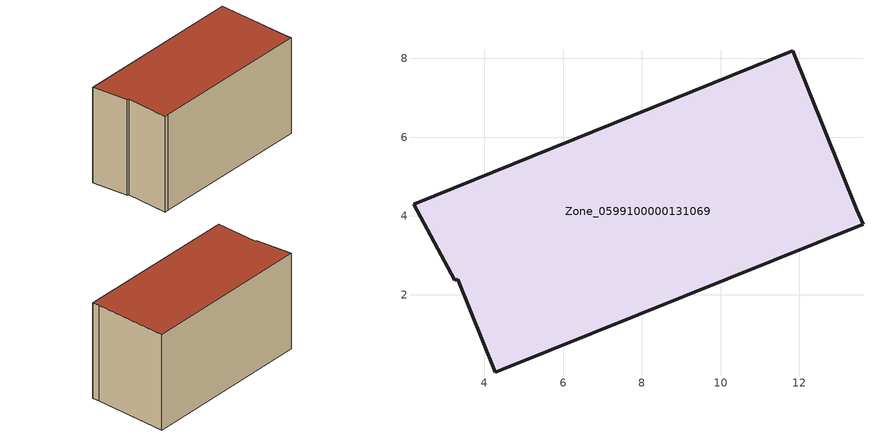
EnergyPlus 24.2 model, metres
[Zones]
Zone_0599100000131069
 floor ground (C_G): 13.46,4.16 13.62,3.79 4.47,0.11 4.28,0.02 3.32,2.4 3.24,2.37 2.2,4.29 11.83,8.2 z2.87
 wall outside (C_F): 3.32,2.4 4.28,0.02 4.47,0.11 13.62,3.79 13.46,4.16 11.83,8.2 2.2,4.29 3.24,2.37 3.32,2.4 z2.87:8.81
 roof outside (C_R): 13.62,3.79 13.46,4.16 11.83,8.2 2.2,4.29 3.24,2.37 3.32,2.4 4.28,0.02 4.47,0.11 z8.81
[BUILDING]
Pand.0599100000131069: North Axis=0; Terrain=City; Loads Convergence Tolerance Value=0.04; Temperature Convergence Tolerance Value=0.4; Solar Distribution=FullExterior; Maximum Number of Warmup Days=25; Minimum Number of Warmup Days=1
[Site:Location]
Rotterdam.The.Hague.AP_ZH_NLD Design_Conditions: Latitude=51.96; Longitude=4.45; Time Zone=1; Elevation=-4.5
[SITE:GROUNDTEMPERATURE:BUILDINGSURFACE]
18, 18, 18, 18, 18, 18, 18, 18, 18, 18, 18, 18
[MATERIAL] Thermal Absorptance=0.9; Solar Absorptance=0.7; Visible Absorptance=0.7
Name | Roughness | Thickness | Conductivity | Density | Specific Heat
G.TC.1946-1964 | MediumSmooth | 0.15 | 1 | 540 | 1210
F.TC.1946-1964 | Rough | 0.3 | 0.857143 | 1920 | 840
R.TC.1946-1964 | MediumRough | 0.2 | 0.235294 | 1500 | 1000
[CONSTRUCTION]
C_G: G.TC.1946-1964
C_F: F.TC.1946-1964
C_R: R.TC.1946-1964
[ZONE]
Zone_0599100000131069: Type=1; Multiplier=1; Ceiling Height=Autocalculate; Volume=Autocalculate; Floor Area=autocalculate; Part of Total Floor Area=Yes
[ZONEINFILTRATION:DESIGNFLOWRATE]
Infil_Zone_0599100000131069: Zone or ZoneList or Space or SpaceList=Zone_0599100000131069; Schedule=AlwaysOn; Design Flow Rate Calculation Method=Flow/Area; Flow Rate per Floor Area=0.003; Constant Term Coefficient=1; Temperature Term Coefficient=0; Velocity Term Coefficient=0; Velocity Squared Term Coefficient=0
[HVACTEMPLATE:ZONE:IDEALLOADSAIRSYSTEM]
Zone_0599100000131069: Maximum Heating Supply Air Temperature=50; Minimum Cooling Supply Air Temperature=13; Maximum Heating Supply Air Humidity Ratio=0.0156; Minimum Cooling Supply Air Humidity Ratio=0.0077; Heating Limit=NoLimit; Cooling Limit=NoLimit; Dehumidification Control Type=ConstantSensibleHeatRatio; Cooling Sensible Heat Ratio=0.7; Dehumidification Setpoint=60; Humidification Control Type=None; Humidification Setpoint=30; Outdoor Air Method=None; Outdoor Air Flow Rate per Person=0.00944; Outdoor Air Flow Rate per Zone Floor Area=0; Outdoor Air Flow Rate per Zone=0; Demand Controlled Ventilation Type=None; Outdoor Air Economizer Type=NoEconomizer; Heat Recovery Type=None; Sensible Heat Recovery Effectiveness=0.7; Latent Heat Recovery Effectiveness=0.65
[ZONECONTROL:THERMOSTAT]
ThermostatControl_Zone_0599100000131069: Zone or ZoneList=Zone_0599100000131069; Control Type Schedule=DualSetpointControlType; Control 1=Thermostat_Zone_0599100000131069; Temperature Difference Between Cutout And Setpoint=0
[THERMOSTATSETPOINT:DUALSETPOINT]
Thermostat_Zone_0599100000131069: Heating Setpoint Temperature Schedule=HeatingSetpoint_Zone_0599100000131069; Cooling Setpoint Temperature Schedule=CoolingSetpoint_Zone_0599100000131069
[SCHEDULE:COMPACT]
HeatingSetpoint_Zone_0599100000131069: Through: 12/31, For: AllDays, Until: 24:00, 21
CoolingSetpoint_Zone_0599100000131069: Through: 12/31, For: AllDays, Until: 24:00, 24
DualSetpointControlType: Through: 12/31, For: AllDays, Until: 24:00, 4
AlwaysOn: Through: 12/31, For: AllDays, Until: 24:00, 1
